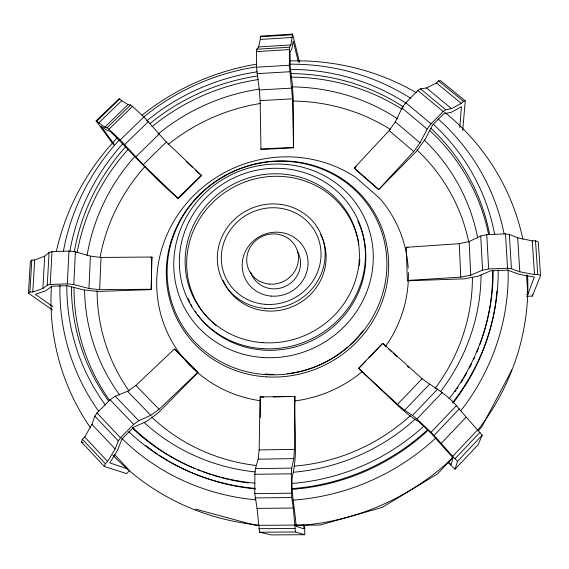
<?xml version="1.0" encoding="UTF-8"?>
<svg xmlns="http://www.w3.org/2000/svg" width="569" height="569" viewBox="0 0 569 569"><rect width="100%" height="100%" fill="white"/><g stroke="black" fill="none" stroke-linecap="round" stroke-linejoin="round"><path stroke-width="0.85" d="M303.803 524.86L304.657 525.173L304.735 534.704L271.392 534.91L259.571 532.228L257.06 508.387L254.798 493.629L254.876 474.29L255.467 468.614L258.184 459.169L259.137 449.93L260.118 396.949L294.984 396.408C293.512 423.215 298.739 450.762 292.203 477.142C291.015 493.693 295.204 509.81 296.058 526.261L303.832 528.893L303.803 524.86L295.866 524.917M298.419 62.121L293.206 41.082L291.876 48.941L290.062 52.064L290.133 66.054L292.26 83.622L293.248 98.359L293.54 147.862L260.965 149.483L260.133 100.642L259.322 89.952L256.441 67.213L256.498 51.587L256.825 49.226L258.582 46.935L260.31 39.432L260.317 36.8L260.908 36.075L292.601 34.09L299.564 62.469M260.268 417.461L260.317 398.933M304.735 534.704L295.453 531.987L293.298 508.046L291.712 497.555L291.321 473.813L291.741 468.116L293.796 458.642L294.472 449.368L294.82 396.188M52.718 306.584L35.342 294.28L45.869 290.709L51.822 286.243L67.085 285.702L83.387 289.856L98.103 291.442L151.205 289.614L151.838 257.032L101.026 257.437L90.414 256.142L75.407 251.832L68.977 251.043L51.999 251.711L49.083 252.458L44.716 256.15L34.681 259.983L31.8 260.09L30.37 261.335L28.45 293.199L52.497 309.998M151.205 289.614L151.838 257.032M150.87 289.28L99.646 289.649L101.026 257.437M99.646 289.649L88.949 288.483L90.414 256.142M88.949 288.483L73.792 284.592L75.407 251.832M28.45 293.199L29.88 292.068L32.782 291.968L42.874 288.504L47.263 285.161L50.193 284.486L67.313 283.881L68.977 251.043M47.263 285.161L49.083 252.458M50.193 284.486L51.999 251.711M42.874 288.504L44.716 256.15M32.782 291.968L34.681 259.983M29.88 292.068L31.8 260.09M459.78 127.541L461.459 106.752L451.302 112.285L443.543 113.85L432.668 124.839L424.979 139.59L416.266 151.518L378.591 189.669L354.338 168.467L354.252 167.99L389.153 130.607L395.32 121.908L402.027 107.989L405.761 102.712L417.888 90.528L420.484 88.849L426.487 87.975L436.473 82.982L438.528 80.912L440.527 80.656L465.271 100.933L462.682 130.429M293.54 147.862L292.502 98.85L289.344 65.264L289.507 47.22L290.866 44.951L292.601 34.09M511.46 369.679L511.09 371.401L481.594 427.219L478.088 430.932M448.308 461.872L448.13 462.64L455.065 469.197L478.045 444.83L482.235 435.143C473.465 425.477 464.802 415.633 456.395 405.633C446.807 394.153 433.806 387.404 422.091 378.719L382.766 343.278L358.534 368.314L400.505 408.037L410.32 416.195L418.905 421.835L431.53 433.72L453.002 457.853L451.245 464.653L448.308 461.872L452.561 457.369M455.065 469.197L457.483 461.374L482.235 435.143M130.066 470.058L126.574 473.607L104.305 466.424L81.495 442.013L82.427 439.247L84.681 436.978L91.965 424.367L94.803 416.124L96.958 412.98L110.102 399.779L115.215 396.223L127.52 391.287L135.884 385.448L174.399 349.025L197.991 372.56L158.09 412.959L146.674 421.309L133.715 427.184L121.922 439.104L117.712 449.937L109.817 462.889L128.245 469.148L114.469 454.524M104.305 466.424L105.322 463.721L107.591 461.423L115.166 448.941L118.274 440.883L120.486 437.753L133.708 424.396L138.779 420.711L150.799 415.327L159.092 409.289L197.713 372.311L197.991 372.56M526.24 294.408L527.797 294.358L534.291 277.124L519.013 274.265L507.726 270.175L490.869 270.766L478.109 276.157L464.354 278.824L407.383 280.787L407.361 280.432L460.798 277.131L470.769 275.183L482.548 270.14L488.643 268.938L507.548 268.269L511.424 268.739L519.803 271.804L534.504 274.578L537.755 274.464L540.55 275.51L532.399 296.093L526.553 296.278M378.591 189.669L413.727 151.518L420.057 142.84L427.17 129.106L431.003 123.836L443.194 111.51L445.755 109.767L451.523 108.651L461.288 103.366L463.358 101.275L465.271 100.933M457.483 461.374L452.689 456.295L477.519 430.022M452.362 458.166L437.525 473.87L382.197 507.413L320.048 525.059L304.657 525.173M455.15 458.614L479.994 432.305M452.689 456.295L434.062 435.456L459.382 408.798M440.989 443.642L466.047 417.205M434.062 435.456L431.039 432.305L456.395 405.633M358.534 368.314L397.532 404.346L404.63 410.235L412.525 415.384L437.703 389.018M412.525 415.384L416.892 418.997L442.17 392.496M397.532 404.346L422.091 378.719M404.63 410.235L429.36 384.388M358.619 368.57L365.895 361.052M368.918 357.922L382.766 343.278M354.338 168.467L356.215 166.582M201.241 175.224L201.497 175.686L178.268 198.638L177.976 198.197L201.241 175.224L166.333 142.03L143.886 116.93L132.47 106.389L130.585 105.009L128.025 104.632L121.674 100.706L119.753 98.928L118.928 98.835L96.104 120.913L113.537 144.761M96.104 120.913L104.788 127.15L107.072 127.812L108.892 129.255L120.237 139.931L143.146 164.726L166.333 142.03M135.692 156.987L158.964 134.248M120.237 139.931L143.886 116.93M124.732 144.597L148.317 121.617M104.788 127.15L128.025 104.632M107.072 127.812L130.585 105.009M108.892 129.255L132.47 106.389M96.837 121.105L119.753 98.928M98.743 122.904L121.674 100.706M407.383 280.787L406.238 247.316L459.211 243.688L469.091 241.541L480.734 235.971L486.772 234.641L505.514 233.909L509.362 234.428L517.683 237.814L532.285 240.886L535.507 240.765L538.288 241.917L540.55 275.51M260.317 36.8L292.146 34.801M260.31 39.432L292.16 37.447M258.582 46.935L290.866 44.951M256.825 49.226L289.507 47.22M256.498 51.587L289.272 49.588M256.441 67.213L289.344 65.264M256.932 73.657L289.785 71.737M259.322 89.952L291.776 88.117M260.133 100.642L292.502 98.85M260.773 148.993L293.384 147.364M150.408 257.473L152.165 257.408M408.023 247.65L406.259 247.714L406.238 247.316M263.781 397.091L260.118 396.949M273.291 396.885L289.749 396.522M259.137 449.93L294.472 449.368M258.184 459.169L293.796 458.642M255.467 468.614L291.741 468.116M254.876 474.29L291.321 473.813M254.798 493.629L291.413 493.223M255.132 497.939L291.712 497.555M257.06 508.387L293.298 508.046M258.923 525.343L294.891 525.08M259.549 525.507L256.164 525.528L195.622 509.141M295.901 525.237L297.651 525.23M258.916 528.708L294.913 528.459M259.571 532.228L295.453 531.987M67.313 283.881L73.792 284.592M81.495 442.013L83.131 442.618M438.528 80.912L463.358 101.275M436.473 82.982L461.288 103.366M426.487 87.975L451.523 108.651M420.484 88.849L445.755 109.767M417.888 90.528L443.194 111.51M405.761 102.712L431.003 123.836M402.027 107.989L427.17 129.106M395.32 121.908L420.057 142.84M389.153 130.607L413.727 151.518M354.252 167.99L378.534 189.214M186.063 161.397L192.493 167.35M195.708 170.33L201.497 175.686M382.816 343.555L386.052 346.557M388.648 348.953L391.885 351.955M393.179 353.157L397.07 356.749M407.432 366.344L408.727 367.546M416.892 418.997L431.039 432.305M178.268 198.638C153.95 177.884 132.854 153.943 110.322 131.453L107.214 130.507L100.891 126.041L114.241 144.37M143.146 164.726L177.976 198.197M174.399 349.025L197.713 372.311M135.884 385.448L159.092 409.289M127.52 391.287L150.799 415.327M115.215 396.223L138.779 420.711M110.102 399.779L133.708 424.396M96.958 412.98L120.486 437.753M94.803 416.124L118.274 440.883M91.965 424.367L115.166 448.941M84.681 436.978L107.591 461.423M82.427 439.247L105.322 463.721M535.507 240.765L537.755 274.464M532.285 240.886L534.504 274.578M532.285 294.344L532.399 296.093M526.56 275.047L527.797 294.358M517.683 237.814L519.803 271.804M509.362 234.428L511.424 268.739M505.514 233.909L507.548 268.269M486.772 234.641L488.643 268.938M480.734 235.971L482.548 270.14M469.091 241.541L470.769 275.183M459.211 243.688L460.798 277.131M527.584 275.268A240.21 230.822 -26 0 1 477.661 430.42M453.273 457.384A240.21 230.822 -26 0 1 295.66 525.749M258.625 525.016A240.21 230.822 -26 0 1 112.719 455.036M90.499 427.803A240.21 230.822 -26 0 1 51.445 286.136M56.402 251.27A240.21 230.822 -26 0 1 117.271 137.854M141.994 115.223A240.21 230.822 -26 0 1 256.484 64.176M289.82 60.926A240.21 230.822 -26 0 1 416.323 92.726M444.652 112.221A240.21 230.822 -26 0 1 522.918 239.279M508.103 269.628A225.936 216.419 -26 0 1 460.741 410.825M436.074 437.732A225.936 216.419 -26 0 1 292.992 500.137M255.801 499.802A225.936 216.419 -26 0 1 121.474 438.016M98.793 411.394A225.936 216.419 -26 0 1 59.944 285.325M63.451 251.043A225.936 216.419 -26 0 1 119.39 139.867M143.907 116.816A225.936 216.419 -26 0 1 256.413 66.879M289.934 64.183A225.936 216.419 -26 0 1 410.512 98.174M438.094 118.914A225.936 216.419 -26 0 1 504.091 233.738M496.957 290.873A215.815 206.696 -26 0 1 453.002 403.151M427.852 430.562A215.815 206.696 -26 0 1 292.466 489.312M255.46 488.92A215.815 206.696 -26 0 1 169.74 461.694M168.204 460.798A215.815 206.696 -26 0 1 159.185 455.164M157.713 454.183A215.815 206.696 -26 0 1 145.707 445.435M492.59 270.133A211.007 202.073 -26 0 1 479.823 344.594M478.259 348.669A211.007 202.073 -26 0 1 476.936 351.919M474.475 357.588A211.007 202.073 -26 0 1 473.742 359.203M471.438 364.025A211.007 202.073 -26 0 1 469.425 368.001M466.886 372.738A211.007 202.073 -26 0 1 464.233 377.403M463.315 378.947A211.007 202.073 -26 0 1 460.982 382.766M458.073 387.276A211.007 202.073 -26 0 1 457.078 388.762M456.075 390.234A211.007 202.073 -26 0 1 455.065 391.7M248.354 482.967A211.007 202.073 -26 0 1 229.997 479.717M228.261 479.326A211.007 202.073 -26 0 1 221.355 477.597M219.641 477.128A211.007 202.073 -26 0 1 212.849 475.115M211.163 474.582A211.007 202.073 -26 0 1 202.052 471.388M200.423 470.769A211.007 202.073 -26 0 1 197.998 469.809M194.769 468.486A211.007 202.073 -26 0 1 132.684 427.411M109.739 400.583A211.007 202.073 -26 0 1 73.991 287.473M77.192 252.309A211.007 202.073 -26 0 1 128.203 149.327M151.959 126.723A211.007 202.073 -26 0 1 258.17 79.575M290.851 77.149A211.007 202.073 -26 0 1 402.027 109.255M430.043 130.82A211.007 202.073 -26 0 1 488.622 234.478M433.265 124.213A217.45 208.112 -26 0 1 494.703 234.577M498.188 269.926A217.45 208.112 -26 0 1 452.689 402.525M427.219 430.057A217.45 208.112 -26 0 1 292.31 488.607M254.997 488.366A217.45 208.112 -26 0 1 128.8 431.693M105.507 405.185A217.45 208.112 -26 0 1 66.829 285.453M69.887 251.292A217.45 208.112 -26 0 1 123.132 143.338M146.788 120.841A217.45 208.112 -26 0 1 257.209 71.822M290.617 69.397A217.45 208.112 -26 0 1 406.088 103.217M493.152 270.488A212.6 203.46 -26 0 1 449.048 398.791M423.855 426.117A212.6 203.46 -26 0 1 292.615 483.394M254.756 483.159A212.6 203.46 -26 0 1 132.598 428.393M108.38 400.74A212.6 203.46 -26 0 1 71.41 287.181M74.347 251.718A212.6 203.46 -26 0 1 125.486 146.98M150.017 123.558A212.6 203.46 -26 0 1 256.982 76.068M290.787 73.614A212.6 203.46 -26 0 1 403.35 106.83M430.74 128.181A212.6 203.46 -26 0 1 489.468 233.667M472.405 277.402A189.128 181.34 -26 0 1 435.057 388.485M410.534 415.484A189.128 181.34 -26 0 1 294.571 466.111M255.673 465.414A189.128 181.34 -26 0 1 151.603 417.013M129.184 391.152A189.128 181.34 -26 0 1 97.093 290.688M100.101 257.259A189.128 181.34 -26 0 1 144.419 167.101M168.225 144.419A189.128 181.34 -26 0 1 260.467 103.473M292.338 101.062A189.128 181.34 -26 0 1 390.412 129.469M417.006 149.988A189.128 181.34 -26 0 1 468.785 242.266M481.075 275.104A199.89 191.39 -26 0 1 440.783 391.259M415.121 419.204A199.89 191.39 -26 0 1 293.711 472.206M255.09 471.893A199.89 191.39 -26 0 1 144.284 422.596M119.675 395.042A199.89 191.39 -26 0 1 84.553 290.183M87.029 255.837A199.89 191.39 -26 0 1 134.967 156.262M157.997 134.149A199.89 191.39 -26 0 1 259.485 89.091M292.203 86.886A199.89 191.39 -26 0 1 397.88 118.971M424.154 139.91A199.89 191.39 -26 0 1 477.725 238.07M406.671 255.118A126.844 121.538 -26 0 0 379.615 198.261L355.902 177.464A126.844 121.538 -26 0 0 166.738 235.274A126.844 121.538 -26 0 0 259.798 400.647M406.814 255.972A126.844 121.538 -26 0 1 408.179 268.113M408.364 272.523A126.844 121.538 -26 0 1 385.341 346.72M362.19 371.657A126.844 121.538 -26 0 1 294.578 400.967M363.072 330.667A106.695 102 -26 0 1 349.878 345.155M347.879 346.948A106.695 102 -26 0 1 287.395 373.719M274.03 374.423A106.695 102 -26 0 1 265.197 373.989M320.66 234.648A53.891 51.338 -26 0 1 294.372 305.795A53.891 51.338 -26 0 1 223.091 280.24M297.466 251.448A25.712 24.538 -26 0 1 284.856 286.591A25.712 24.538 -26 0 1 250.637 272.018M357.858 221.042A93.288 88.892 -26 0 1 318.875 336.955A93.288 88.892 -26 0 1 197.649 314.842M196.134 312.744A93.288 88.892 -26 0 1 195.16 311.307M191.973 306.136A93.288 88.892 -26 0 1 191.127 304.614M189.932 302.31A93.288 88.892 -26 0 1 188.097 298.412M210.395 320.425A87.363 83.238 -26 0 1 235.104 186.333A87.363 83.238 -26 0 1 358.804 244.314M359.8 259.329A87.363 83.238 -26 0 1 359.395 265.545M216.355 325.745A87.363 83.238 -26 0 1 211.675 321.656M263.191 357.531A100.663 95.919 -26 0 0 364.622 218.076A100.663 95.919 -26 0 0 192.742 207.073A100.663 95.919 -26 0 0 263.191 357.531M266.392 376.863A112.143 107.121 -26 0 0 378.819 220.978A112.143 107.121 -26 0 0 187.173 209.086A112.143 107.121 -26 0 0 266.392 376.863M266.022 374.63A110.82 105.827 -26 0 0 377.183 220.644A110.82 105.827 -26 0 0 187.813 208.851A110.82 105.827 -26 0 0 266.022 374.63M271.143 296.086A33.237 31.715 -26 0 0 305.439 250.566A33.237 31.715 -26 0 0 248.788 245.908A33.237 31.715 -26 0 0 271.143 296.086M264.969 308.355A54.418 51.793 -26 0 0 320.745 233.639A54.418 51.793 -26 0 0 227.977 226.626A54.418 51.793 -26 0 0 264.969 308.355M265.339 304.33A50.328 47.896 -26 0 0 316.997 235.282A50.328 47.896 -26 0 0 231.22 228.71A50.328 47.896 -26 0 0 265.339 304.33M269.422 284.095A26.138 24.901 -26 0 0 296.477 248.376A26.138 24.901 -26 0 0 251.946 244.663A26.138 24.901 -26 0 0 269.422 284.095M262.565 348.655A93.899 89.411 -26 0 0 357.432 218.773A93.899 89.411 -26 0 0 197.159 208.275A93.899 89.411 -26 0 0 262.565 348.655M262.928 342.673A87.932 83.728 -26 0 0 351.962 221.177A87.932 83.728 -26 0 0 201.903 211.113A87.932 83.728 -26 0 0 262.928 342.673"/></g></svg>
